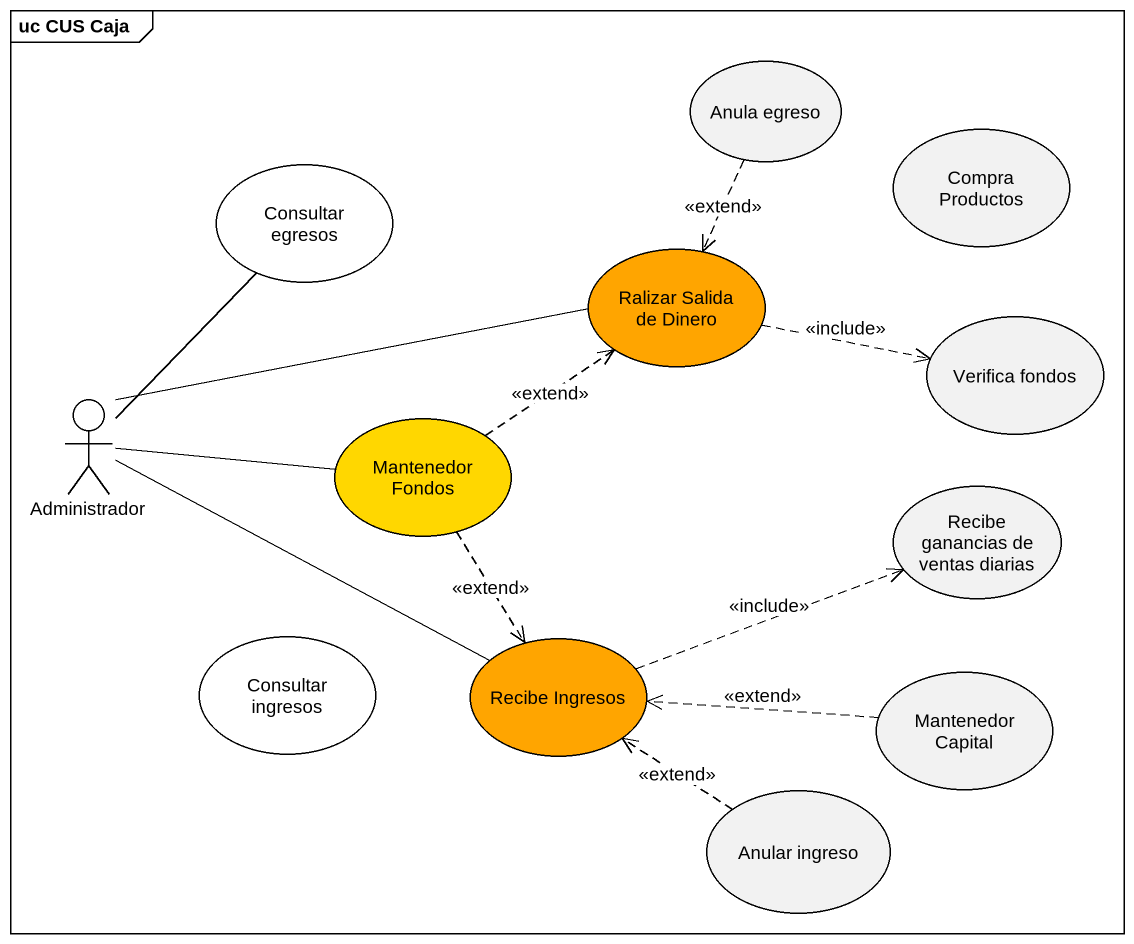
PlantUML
@startuml
mainframe uc CUS Caja
usecase "Anula egreso" as Anula_egreso
usecase "Compra Productos" as Compra_Productos
usecase "Consultar egresos" as Consultar_egresos #FFFFFF
usecase "Ralizar Salida de Dinero" as Ralizar_Salida_de_Dinero #FFA500
usecase "Verifica fondos" as Verifica_fondos
actor Administrador
usecase "Mantenedor Fondos" as Mantenedor_Fondos #FFD700
usecase "Recibe ganancias de ventas diarias" as Recibe_ganancias_de_ventas
usecase "Consultar ingresos" as Consultar_ingresos #FFFFFF
usecase "Recibe Ingresos" as Recibe_Ingresos #FFA500
usecase "Mantenedor Capital" as Mantenedor_Capital
usecase "Anular ingreso" as Anular_ingreso
Anula_egreso ..> Ralizar_Salida_de_Dinero : <<extend>>
Ralizar_Salida_de_Dinero .right.> Verifica_fondos : <<include>>
Administrador -up- Consultar_egresos
Administrador -right- Ralizar_Salida_de_Dinero
Administrador -right- Mantenedor_Fondos
Mantenedor_Fondos .up.> Ralizar_Salida_de_Dinero : <<extend>>
Mantenedor_Fondos ..> Recibe_Ingresos : <<extend>>
Recibe_Ingresos -left- Administrador
Recibe_Ingresos .right.> Recibe_ganancias_de_ventas : <<include>>
Mantenedor_Capital .left.> Recibe_Ingresos : <<extend>>
Anular_ingreso .up.> Recibe_Ingresos : <<extend>>
@enduml
